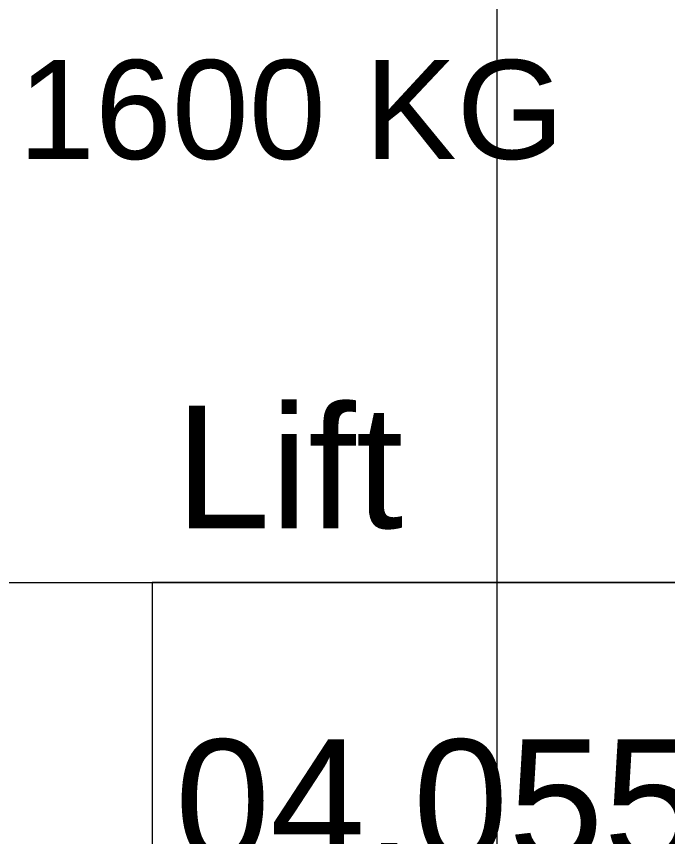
# Model space of a CAD drawing. Header units: millimetres. Extents: x -5 to 111, y -3 to 86.
# Drawn here: x 18.285 to 18.949, y 47.731 to 48.568 of the extents above; entities that cross this region are included whole.
import ezdxf

# ---------------------------------------------------------------- set-up
doc = ezdxf.new("R2010")
doc.units = ezdxf.units.MM
for name, color, linetype, lineweight in [('A1------N-', 9, 'Continuous', 25), ('A1I6----E-', 3, 'Continuous', 25), ('A1Z29---T-', 5, 'Continuous', 18)]:
    doc.layers.add(name, color=color, linetype=linetype, lineweight=lineweight)
doc.styles.add('ARIAL', font='ARIAL.TTF')

# ---------------------------------------------------------------- blocks, each defined once
blk = doc.blocks.new('bbl-raumstempel')
blk.add_lwpolyline([(0, 0), (0, -0.45), (1.2, -0.45), (1.2, 0), (0, 0)])
at = {"style": 'ARIAL'}
for tag, p, height in [('RAUMBEZ', (0.02332, 0.05546), 0.125), ('FB', (0.82015, -0.10829), 0.075), ('RNR1', (0.02332, -0.285), 0.125), ('RB', (0.82015, -0.25829), 0.075), ('FLAECHE', (0.82015, -0.40829), 0.075), ('RNR2', (0.02332, -0.54279), 0.075), ('B', (0.17557, -0.69707), 0.075), ('W', (0.17557, -0.82207), 0.075), ('D', (0.17557, -0.94779), 0.075)]:
    blk.add_attdef(tag, p, '', height=height, dxfattribs=at)

msp = doc.modelspace()

# ---------------------------------------------------------------- linework, layer by layer
at = {"layer": 'A1I6----E-', "lineweight": 9}
for p, q in [((18.775, 46.5182), (18.775, 49.1922)), ((17.90743, 47.99), (19.64309, 47.99))]:
    msp.add_line(p, q, dxfattribs=at)

# ---------------------------------------------------------------- block references
at = {"layer": 'A1Z29---T-'}
ref = msp.add_blockref('bbl-raumstempel', (18.42318, 47.99), dxfattribs=at)
ref.add_attrib('RAUMBEZ', 'Lift', (18.4465, 48.04546), dxfattribs={"layer": '0', "height": 0.125, "style": 'ARIAL'})
ref.add_attrib('RNR1', '04.055', (18.4465, 47.705), dxfattribs={"layer": '0', "height": 0.125, "style": 'ARIAL'})

# ---------------------------------------------------------------- texts
at = {"layer": 'A1------N-', "style": 'ARIAL'}
msp.add_text('1600 KG', height=0.101016, rotation=360, dxfattribs=at).set_placement((18.28645, 48.4221))

doc.saveas('drawing.dxf')
